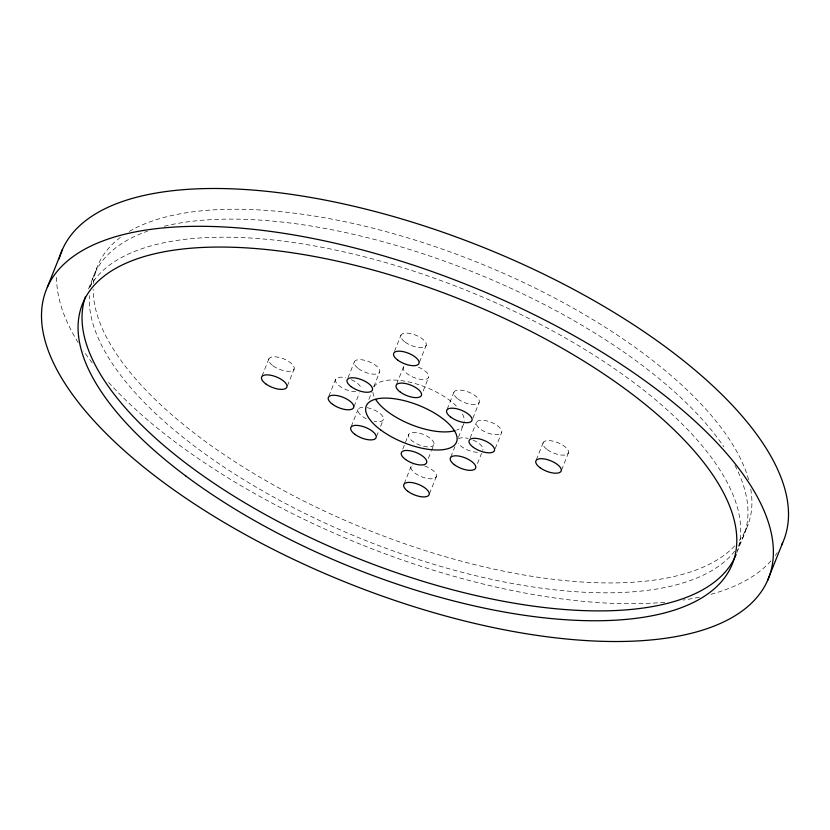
<?xml version="1.0" encoding="UTF-8"?>
<svg xmlns="http://www.w3.org/2000/svg" width="830" height="830" viewBox="0 0 830 830"><rect width="100%" height="100%" fill="white"/><g stroke="black" fill="none" stroke-linecap="round" stroke-linejoin="round"><path stroke-width="0.62" stroke-dasharray="4.15 3.11" d="M88.509 288.933L96.975 267.768M262 376.094L268.92 358.819M287.388 385.898L294.173 368.935M328.846 396.221L335.631 379.269M348.009 377.743L354.337 361.921M354.026 406.565L359.452 393.005M351.246 426.506L358.021 409.543M373.77 386.635L379.652 371.933M368.873 399.438L371.591 392.652M394.52 351.277L400.983 335.123M396.647 384.062L403.432 367.109M376.55 436.518L378.812 430.874M380.617 426.35L383.336 419.565M419.461 362.202L426.236 345.249M423.176 391.013L428.602 377.453M402.758 449.155L408.63 434.464M404.21 483.62L411.13 466.336M447.121 409.304L453.896 392.351M428.384 458.368L431.092 451.593M431.548 450.462L433.81 444.807A13.612 5.623 21.8 0 0 416.982 432.627A13.612 5.623 21.8 0 0 412.873 441.467A13.612 5.623 21.8 0 0 433.81 444.807M429.463 493.746L436.383 476.462M458.409 437.348L463.835 423.777A48.607 20.076 21.8 0 1 456.593 430.116M450.804 456.936L454.871 446.758M472.882 418.196L479.211 402.363M470.102 438.126L476.43 422.304M477.468 463.555L481.535 453.388M495.271 448.47L501.6 432.648A13.612 5.623 21.8 0 0 484.782 420.468A13.612 5.623 21.8 0 0 480.663 429.307A13.612 5.623 21.8 0 0 501.6 432.648M536.284 459.934L543.193 442.649M561.537 470.05L568.446 452.775M736.967 552.365L748.152 524.415M734.965 465.35A349.98 144.576 21.8 0 1 737.434 547.458M734.685 551.213A349.98 144.576 21.8 0 1 367.617 541.274A349.98 144.576 21.8 0 1 89.37 295.667M90.553 286.412A349.98 144.576 21.8 0 1 147.512 231.176M164.278 226.227A349.98 144.576 21.8 0 1 723.822 446.748M374.029 396.335A48.607 20.076 21.8 0 1 372.909 391.988M373.915 386.988A48.607 20.076 21.8 0 1 409.792 382.174A48.607 20.076 21.8 0 1 456.303 406.036M462.476 414.056A48.607 20.076 21.8 0 1 464.344 421.277M418.393 367.171A13.612 5.623 21.8 0 1 428.28 377.961A13.612 5.623 21.8 0 1 411.078 376.198A13.612 5.623 21.8 0 1 404.781 365.781M355.769 391.708A13.612 5.623 21.8 0 1 336.472 383.035A13.612 5.623 21.8 0 1 345.788 377.795M351.381 379.673A13.612 5.623 21.8 0 1 360.998 388.928M367.078 407.665A13.612 5.623 21.8 0 1 382.972 416.847A13.612 5.623 21.8 0 1 374.278 421.453M366.362 418.787A13.612 5.623 21.8 0 1 357.927 411.016A13.612 5.623 21.8 0 1 364.131 407.312M477.458 452.257A13.612 5.623 21.8 0 1 458.191 443.137M458.471 438.821A13.612 5.623 21.8 0 1 468.203 438.437M473.007 440.045A13.612 5.623 21.8 0 1 482.738 450.317M424.607 465.9A13.612 5.623 21.8 0 1 436.134 477.001A13.612 5.623 21.8 0 1 418.621 475.414A13.612 5.623 21.8 0 1 412.935 464.852M89.567 287.45A349.98 144.576 21.8 0 1 468.763 291.288A349.98 144.576 21.8 0 1 737.704 550.217M777.254 552.655A388.865 160.647 21.8 0 1 775.282 555.478M770.894 560.904A388.865 160.647 21.8 0 1 709.142 594.788M699.358 597.133A388.865 160.647 21.8 0 1 683.163 600.08M664.726 602.269A388.865 160.647 21.8 0 1 107.672 381.395M92.172 362.814A388.865 160.647 21.8 0 1 83.602 350.997M78.124 342.551A388.865 160.647 21.8 0 1 56.627 275.985M750.756 489.161A349.98 144.576 21.8 0 1 739.343 540.423M734.747 545.86A349.98 144.576 21.8 0 1 369.008 530.391A349.98 144.576 21.8 0 1 93.209 289.39M93.489 283.455A349.98 144.576 21.8 0 1 121.398 236.654M129.314 231.466A349.98 144.576 21.8 0 1 476.825 262.083A349.98 144.576 21.8 0 1 748.619 479.678M358.342 368.541A13.612 5.623 21.8 0 0 379.507 372.255A13.612 5.623 21.8 0 0 363.146 359.981A13.612 5.623 21.8 0 0 358.342 368.541M457.901 398.971A13.612 5.623 21.8 0 0 479.055 402.685A13.612 5.623 21.8 0 0 462.704 390.411A13.612 5.623 21.8 0 0 457.901 398.971M273.029 365.802A13.612 5.623 21.8 0 0 294.038 369.267A13.612 5.623 21.8 0 0 277.365 357.056A13.612 5.623 21.8 0 0 273.029 365.802M405.092 342.105A13.612 5.623 21.8 0 0 426.101 345.581A13.612 5.623 21.8 0 0 409.439 333.37A13.612 5.623 21.8 0 0 405.092 342.105M547.302 449.632A13.612 5.623 21.8 0 0 568.311 453.097A13.612 5.623 21.8 0 0 551.649 440.886A13.612 5.623 21.8 0 0 547.302 449.632"/><path stroke-width="1.25" d="M47.331 287.242L62.458 249.425M767.543 580.575A388.865 160.647 21.8 0 0 283.798 233.323A388.865 160.647 21.8 0 0 170.97 487.833A388.865 160.647 21.8 0 0 767.543 580.575L782.669 542.758M454.913 430.666A48.607 20.076 21.8 0 1 411.711 424.825A48.607 20.076 21.8 0 1 375.668 399.427M736.148 554.482A349.98 144.576 21.8 0 1 360.386 559.358A349.98 144.576 21.8 0 1 85.417 296.787M59.075 258.939A388.865 160.647 21.8 0 1 479.201 245.742A388.865 160.647 21.8 0 1 781.601 545.051M380.607 429.888A48.607 20.076 21.8 0 0 456.085 443.013A48.607 20.076 21.8 0 0 397.466 399.22A48.607 20.076 21.8 0 0 380.607 429.888M400.434 392.196A13.612 5.623 21.8 0 0 421.37 395.537A13.612 5.623 21.8 0 0 404.542 383.356A13.612 5.623 21.8 0 0 400.434 392.196M351.111 386.624A13.612 5.623 21.8 0 0 372.265 390.339A13.612 5.623 21.8 0 0 355.904 378.075A13.612 5.623 21.8 0 0 351.111 386.624M332.633 404.355A13.612 5.623 21.8 0 0 353.57 407.696A13.612 5.623 21.8 0 0 336.752 395.516A13.612 5.623 21.8 0 0 332.633 404.355M354.794 434.256A13.612 5.623 21.8 0 0 375.949 437.97A13.612 5.623 21.8 0 0 359.587 425.697A13.612 5.623 21.8 0 0 354.794 434.256M405.642 459.55A13.612 5.623 21.8 0 0 426.568 462.891A13.612 5.623 21.8 0 0 409.75 450.711A13.612 5.623 21.8 0 0 405.642 459.55M454.352 464.686A13.612 5.623 21.8 0 0 475.507 468.4A13.612 5.623 21.8 0 0 459.146 456.127A13.612 5.623 21.8 0 0 454.352 464.686M473.432 447.391A13.612 5.623 21.8 0 0 494.369 450.732A13.612 5.623 21.8 0 0 477.541 438.551A13.612 5.623 21.8 0 0 473.432 447.391M450.669 417.054A13.612 5.623 21.8 0 0 471.824 420.769A13.612 5.623 21.8 0 0 455.463 408.505A13.612 5.623 21.8 0 0 450.669 417.054M407.997 491.412A13.612 5.623 21.8 0 0 429.017 494.877A13.612 5.623 21.8 0 0 412.344 482.666A13.612 5.623 21.8 0 0 407.997 491.412M265.787 383.885A13.612 5.623 21.8 0 0 286.807 387.351A13.612 5.623 21.8 0 0 270.134 375.139A13.612 5.623 21.8 0 0 265.787 383.885M397.861 360.199A13.612 5.623 21.8 0 0 418.87 363.665A13.612 5.623 21.8 0 0 402.208 351.453A13.612 5.623 21.8 0 0 397.861 360.199M540.071 467.715A13.612 5.623 21.8 0 0 561.08 471.181A13.612 5.623 21.8 0 0 544.418 458.969A13.612 5.623 21.8 0 0 540.071 467.715M185.847 476.015A349.98 144.576 21.8 0 0 729.259 570.5A349.98 144.576 21.8 0 0 307.204 255.194A349.98 144.576 21.8 0 0 185.847 476.015"/></g></svg>
